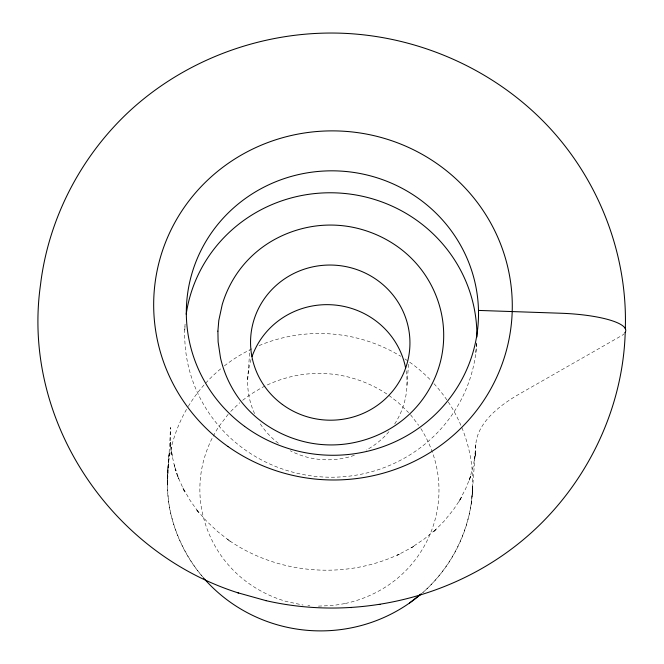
<?xml version="1.0" encoding="UTF-8"?>
<svg xmlns="http://www.w3.org/2000/svg" width="664" height="664" viewBox="0 0 664 664"><rect width="100%" height="100%" fill="white"/><g stroke="black" fill="none" stroke-linecap="round" stroke-linejoin="round"><path stroke-width="0.5" stroke-dasharray="3.32 2.49" d="M184.775 329.991L185.14 325.003M247.689 379.501L249.847 350.044M406.99 384.962L408.634 362.61M475.839 352.75L476.569 342.773M472.104 495.054L475.814 444.573A664.199 152.678 1.8 0 1 519.663 393.835L621.346 335.81A66.417 15.264 1.8 0 0 624.168 333.735M475.814 444.573L474.611 459.114L475.723 452.549L473.059 466.958L468.942 481.035L471.224 475.001L465.647 488.779L458.708 501.959L461.928 496.896L453.52 509.595L443.876 521.423L433.077 532.271L436.58 528.843L424.412 538.877L411.282 547.7L414.751 545.858L397.329 555.22L400.317 553.643C345.595 580.095 277.303 574.501 227.636 539.45L230.441 541.5L217.916 531.806L206.413 520.958L196.054 509.072L199.067 513.04L190.203 500.573L182.625 487.326L184.965 492.58L176.425 473.424L178.882 478.96L174.2 464.825L175.545 470.983L170.963 450.325L172.341 456.658L170.598 442.099L170.748 448.706L170.333 427.45C170.059 457.936 163.269 489.069 172.167 519.049C178.135 540.388 188.576 560.433 203.051 577.24M471.133 504.333L472.668 487.434C471.34 527.341 452.831 565.96 422.985 592.413M228.175 414.286L218.904 426.512A122.807 119.512 4.2 0 0 204.462 457.62C199.017 475.88 198.395 495.502 202.653 514.077A122.848 119.553 4.2 0 0 215.078 546.107C224.573 562.939 238.401 577.232 254.81 587.433A122.873 119.578 4.2 0 0 286.831 601.617L303.074 605.053M230.732 411.431L239.721 402.749M242.667 400.267L251.216 393.968L261.201 388A122.915 119.62 4.2 0 1 294.069 376.031C313.184 371.956 333.262 372.653 352.053 378.023A122.691 119.395 4.2 0 1 387.328 394.325M344.815 603.601L333.253 605.477L316.686 606.191M307.922 605.626L309.864 605.842M388.93 395.42L398.159 402.5L408.567 412.568M410.518 414.709L418.718 425.392M406.119 370.803A79.705 77.564 4.2 0 1 394.341 424.487M388.93 431.691A79.705 77.564 4.2 0 1 366.221 450.101M354.344 455.321A79.705 77.564 4.2 0 1 290.301 450.773M278.374 443.245A79.705 77.564 4.2 0 1 259.309 422.37M254.602 413.647A79.705 77.564 4.2 0 1 251.158 359.158M476.71 342.948A146.121 142.204 4.2 0 1 321.708 476.91A146.121 142.204 4.2 0 1 185.09 324.098M433.999 383.684A152.762 148.67 4.2 0 1 422.395 592.927M201.499 575.563A152.762 148.67 4.2 0 1 186.808 408.899M188.285 406.393A152.762 148.67 4.2 0 1 221.336 368.312M224.391 365.872A152.762 148.67 4.2 0 1 253.681 348.002M259.084 345.612A152.762 148.67 4.2 0 1 400.741 356.294M404.907 358.933A152.762 148.67 4.2 0 1 431.318 380.821M420.86 428.595A121.736 118.474 4.2 0 1 436.248 465.564C440.431 484.139 439.792 503.76 434.43 522.029A121.769 118.507 4.2 0 1 416.702 557.86C407.613 570.318 395.96 580.851 382.73 588.76A122.715 119.42 4.2 0 1 344.815 603.593M167.851 468.502L167.303 485.467L169.312 451.819L167.851 468.502"/><path stroke-width="1" d="M625.214 332.373C622.683 417.307 578.966 499.021 510.84 549.51C441.701 601.053 350.028 619.902 266.056 600.663L265.5 600.522M409.456 603.07L421.391 593.666M379.152 604.539L380.007 604.447M350.882 607.635L351.389 607.585M479.01 310.437L560.466 313.225A66.417 15.264 1.8 0 1 625.048 332.647M625.305 328.721C627.721 253.341 598.09 178.184 545.874 123.919C492.663 68.691 417.714 35.881 341.163 33.2C264.712 30.627 187.771 58.2 131.082 109.709C82.494 154.106 49.875 215.41 41.019 280.698L40.57 284.325C21.215 418.727 109.552 551.842 237.778 592.761L238.675 592.994M237.778 592.761L266.056 600.663M252.063 356.468A79.705 77.564 4.2 0 1 333.187 304.884A79.705 77.564 4.2 0 1 405.629 368.055M186.186 314.221A146.121 142.204 4.2 0 1 341.977 193.232A146.121 142.204 4.2 0 1 476.901 337.046M420.171 594.836A152.762 148.67 4.2 0 1 203.4 577.796M217.9 331.128L218.116 341.902L220.506 357.904A115.984 112.872 4.2 0 0 232.242 388.158C241.206 404.061 254.27 417.548 269.767 427.184A116.084 112.971 4.2 0 0 300.012 440.581C317.766 445.66 336.723 446.308 354.775 442.456A115.868 112.764 4.2 0 0 390.59 428.446C403.089 420.976 414.087 411.016 422.686 399.247A114.972 111.892 4.2 0 0 439.419 365.399C444.49 348.152 445.063 329.618 441.12 312.08A115.005 111.917 4.2 0 0 426.587 277.162C418.768 264.836 408.426 254.154 396.441 245.846A115.893 112.789 4.2 0 0 361.606 229.42C343.861 224.332 324.895 223.685 306.843 227.536A116.051 112.938 4.2 0 0 275.809 238.832C259.732 247.381 245.838 259.964 235.861 275.203A116.026 112.913 4.2 0 0 222.224 304.593L218.805 320.405L217.9 331.128M244.609 426.379A146.121 142.204 4.2 0 0 477.449 330.805A146.121 142.204 4.2 0 0 275.195 181.969A146.121 142.204 4.2 0 0 244.609 426.379M227.893 446.457A179.33 174.524 4.2 0 0 511.346 323.999A179.33 174.524 4.2 0 0 259.699 145.839A179.33 174.524 4.2 0 0 227.893 446.457M282.349 404.434A79.705 77.564 4.2 0 0 409.356 352.293A79.705 77.564 4.2 0 0 299.041 271.111A79.705 77.564 4.2 0 0 282.349 404.434"/></g></svg>
